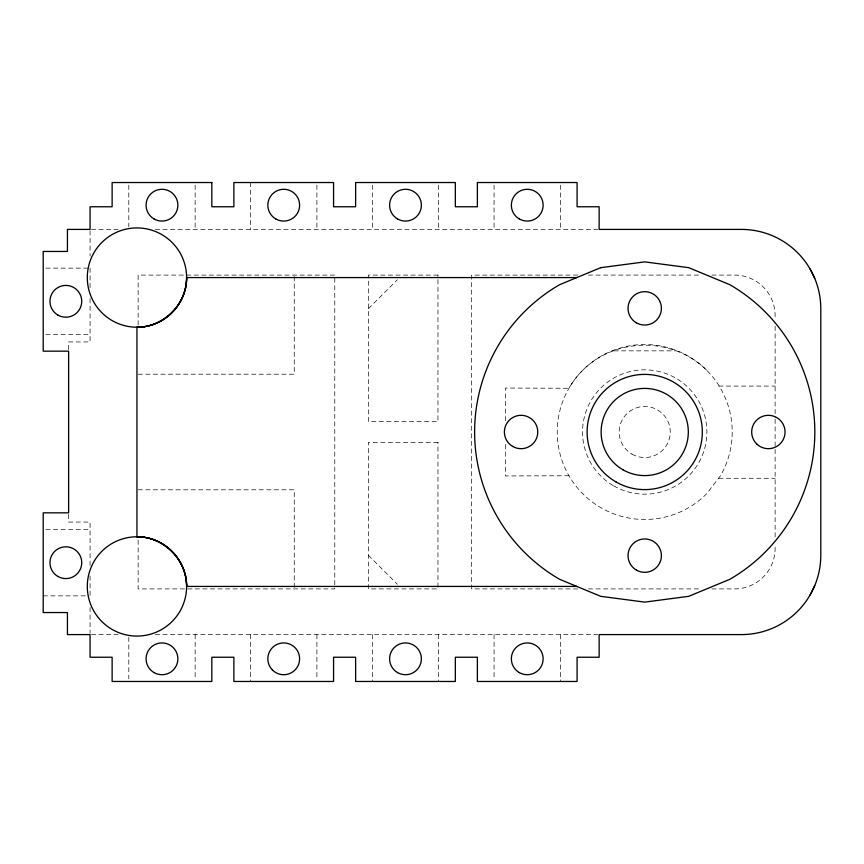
<?xml version="1.0" encoding="UTF-8"?>
<svg xmlns="http://www.w3.org/2000/svg" width="864" height="864" viewBox="0 0 864 864"><rect width="100%" height="100%" fill="white"/><g stroke="black" fill="none" stroke-linecap="round" stroke-linejoin="round"><path stroke-width="0.65" stroke-dasharray="4.32 3.24" d="M706.59 370.138A87.491 87.491 0 0 0 582.854 370.138A87.491 87.491 0 0 0 582.854 493.862A87.491 87.491 0 0 0 706.59 493.862L720.49 475.751A87.491 87.491 0 0 0 720.49 388.249C687.571 330.89 601.884 330.89 568.955 388.249L505.386 388.044L505.386 422.669M368.442 308.653L397.343 279.752M568.955 475.751L505.386 475.945L505.386 441.31M91.411 229.403L118.12 229.403M155.336 229.403L597.802 229.403M45.878 268.142L88.733 268.142M577.649 275.087L471.625 275.087L471.625 588.913L577.649 588.913M588.384 275.087L701.082 275.087M711.806 275.087L734.594 275.087A40.522 40.522 0 0 1 775.116 315.608L775.116 319.648M45.878 334.476L90.072 334.476M613.98 350.849L675.464 350.849M138.143 374.198L294.257 374.198L294.257 275.087M718.826 386.078L775.116 386.078M718.826 478.278L775.116 478.278M138.143 489.802L294.257 489.802L294.257 588.913M45.878 529.524L90.072 529.524M588.384 588.913L701.082 588.913M711.806 588.913L734.594 588.913A40.522 40.522 0 0 0 775.116 548.392L775.116 544.342M43.2 595.858L88.733 595.858M91.411 634.597L118.12 634.597M155.336 634.597L597.802 634.597M368.442 555.347L397.343 584.248M775.116 326.246L775.116 417.874M775.116 419.213L775.116 537.624M560.412 185.209L560.412 229.403M560.412 634.597L560.412 681.469M494.068 185.209L494.068 229.403M494.068 634.597L494.068 678.791M438.653 185.209L438.653 229.403M438.653 634.597L438.653 681.469M372.319 185.209L372.319 229.403M372.319 634.597L372.319 681.469M316.904 185.209L316.904 229.403M316.904 634.597L316.904 678.791M250.56 182.531L250.56 229.403M250.56 634.597L250.56 681.469M195.145 185.209L195.145 229.403M195.145 634.597L195.145 678.791M138.143 324.929L138.143 275.087L334.778 275.087L334.778 588.913L138.143 588.913L138.143 539.071M128.801 185.209L128.801 226.724M128.801 637.276L128.801 678.791M90.072 230.742L90.072 256.122M90.072 268.142L90.072 288.036M90.072 298.652L90.072 341.928L68.623 341.928L68.623 351.162M90.072 565.348L90.072 522.072L68.623 522.072L68.623 512.838M90.072 575.964L90.072 595.858M90.072 607.414L90.072 633.301M437.962 275.087L368.442 275.087L368.442 421.675L437.962 421.675L437.962 275.087M437.962 442.325L368.442 442.325L368.442 588.913L437.962 588.913L437.962 442.325M631.962 454.108A25.52 25.52 0 0 0 670.248 432A25.52 25.52 0 0 0 631.962 409.892A25.52 25.52 0 0 0 631.962 454.108M613.634 485.838A62.165 62.165 0 0 0 706.892 432A62.165 62.165 0 0 0 613.634 378.162A62.165 62.165 0 0 0 613.634 485.838"/><path stroke-width="1.3" d="M576.806 277.571L186.602 277.571A49.658 49.658 0 0 1 112.126 320.576A49.658 49.658 0 0 1 112.126 234.565A49.658 49.658 0 0 1 186.602 277.571C187.164 304.117 163.49 327.791 136.944 327.229L136.944 536.771C163.566 536.252 187.132 559.883 186.602 586.429A49.658 49.658 0 0 1 112.126 629.435A49.658 49.658 0 0 1 112.126 543.424A49.658 49.658 0 0 1 186.602 586.429L576.806 586.429M186.602 277.571C186.775 304.15 163.523 327.391 136.944 327.229M810.151 594.864L814.752 585.544M136.944 536.771C163.436 536.49 186.818 559.915 186.602 586.429M810.151 269.136L814.752 278.456M600.696 267.678L559.667 284.677A170.122 170.122 0 0 0 559.667 579.323L600.696 596.322L644.728 602.122L688.748 596.322L729.778 579.323A170.122 170.122 0 0 0 729.778 284.677L688.748 267.678L644.728 261.878L600.696 267.678M211.831 182.531L112.126 182.531L112.126 206.766L90.072 206.766L90.072 229.403L67.435 229.403L67.435 251.456L43.2 251.456L43.2 351.162L68.623 351.162L68.623 512.838L43.2 512.838L43.2 612.544L67.435 612.544L67.435 634.597L90.072 634.597L90.072 657.234L112.126 657.234L112.126 681.469L211.831 681.469L211.831 657.234L233.874 657.234L233.874 681.469L333.58 681.469L333.58 657.234L355.633 657.234L355.633 681.469L455.339 681.469L455.339 657.234L477.382 657.234L477.382 681.469L577.087 681.469L577.087 657.234L599.141 657.234L599.141 634.597L741.355 634.597A79.445 79.445 0 0 0 820.8 555.142L820.8 308.858A79.445 79.445 0 0 0 741.355 229.403L599.141 229.403L599.141 206.766L577.087 206.766L577.087 182.531L477.382 182.531L477.382 206.766L455.339 206.766L455.339 182.531L355.633 182.531L355.633 206.766L333.58 206.766L333.58 182.531L233.874 182.531L233.874 206.766L211.831 206.766L211.831 182.531M397.537 672.581A15.887 15.887 0 0 0 421.373 658.822A15.887 15.887 0 0 0 397.537 645.062A15.887 15.887 0 0 0 397.537 672.581M397.537 218.938A15.887 15.887 0 0 0 421.373 205.178A15.887 15.887 0 0 0 397.537 191.419A15.887 15.887 0 0 0 397.537 218.938M154.03 218.938A15.887 15.887 0 0 0 177.865 205.178A15.887 15.887 0 0 0 154.03 191.419A15.887 15.887 0 0 0 154.03 218.938M636.379 322.812A16.686 16.686 0 0 0 661.403 308.362A16.686 16.686 0 0 0 636.379 293.911A16.686 16.686 0 0 0 636.379 322.812M636.379 570.089A16.686 16.686 0 0 0 661.403 555.638A16.686 16.686 0 0 0 636.379 541.188A16.686 16.686 0 0 0 636.379 570.089M622.922 469.757A43.6 43.6 0 0 0 688.316 432A43.6 43.6 0 0 0 622.922 394.243A43.6 43.6 0 0 0 622.922 469.757M519.296 218.938A15.887 15.887 0 0 0 543.132 205.178A15.887 15.887 0 0 0 519.296 191.419A15.887 15.887 0 0 0 519.296 218.938M512.741 446.45A16.686 16.686 0 0 0 537.764 432A16.686 16.686 0 0 0 512.741 417.55A16.686 16.686 0 0 0 512.741 446.45M519.296 672.581A15.887 15.887 0 0 0 543.132 658.822A15.887 15.887 0 0 0 519.296 645.062A15.887 15.887 0 0 0 519.296 672.581M57.899 315.068A15.887 15.887 0 0 0 81.734 301.309A15.887 15.887 0 0 0 57.899 287.55A15.887 15.887 0 0 0 57.899 315.068M272.495 670.064A15.887 15.887 0 0 0 299.074 662.936A15.887 15.887 0 0 0 279.612 643.475A15.887 15.887 0 0 0 272.495 670.064M57.899 576.45A15.887 15.887 0 0 0 81.734 562.691A15.887 15.887 0 0 0 57.899 548.932A15.887 15.887 0 0 0 57.899 576.45M154.03 672.581A15.887 15.887 0 0 0 177.865 658.822A15.887 15.887 0 0 0 154.03 645.062A15.887 15.887 0 0 0 154.03 672.581M275.789 218.938A15.887 15.887 0 0 0 299.624 205.178A15.887 15.887 0 0 0 275.789 191.419A15.887 15.887 0 0 0 275.789 218.938M615.924 481.885A57.596 57.596 0 0 0 702.324 432A57.596 57.596 0 0 0 615.924 382.115A57.596 57.596 0 0 0 615.924 481.885M756.562 443.794A16.686 16.686 0 0 0 784.48 436.32A16.686 16.686 0 0 0 764.046 415.886A16.686 16.686 0 0 0 756.562 443.794"/></g></svg>
